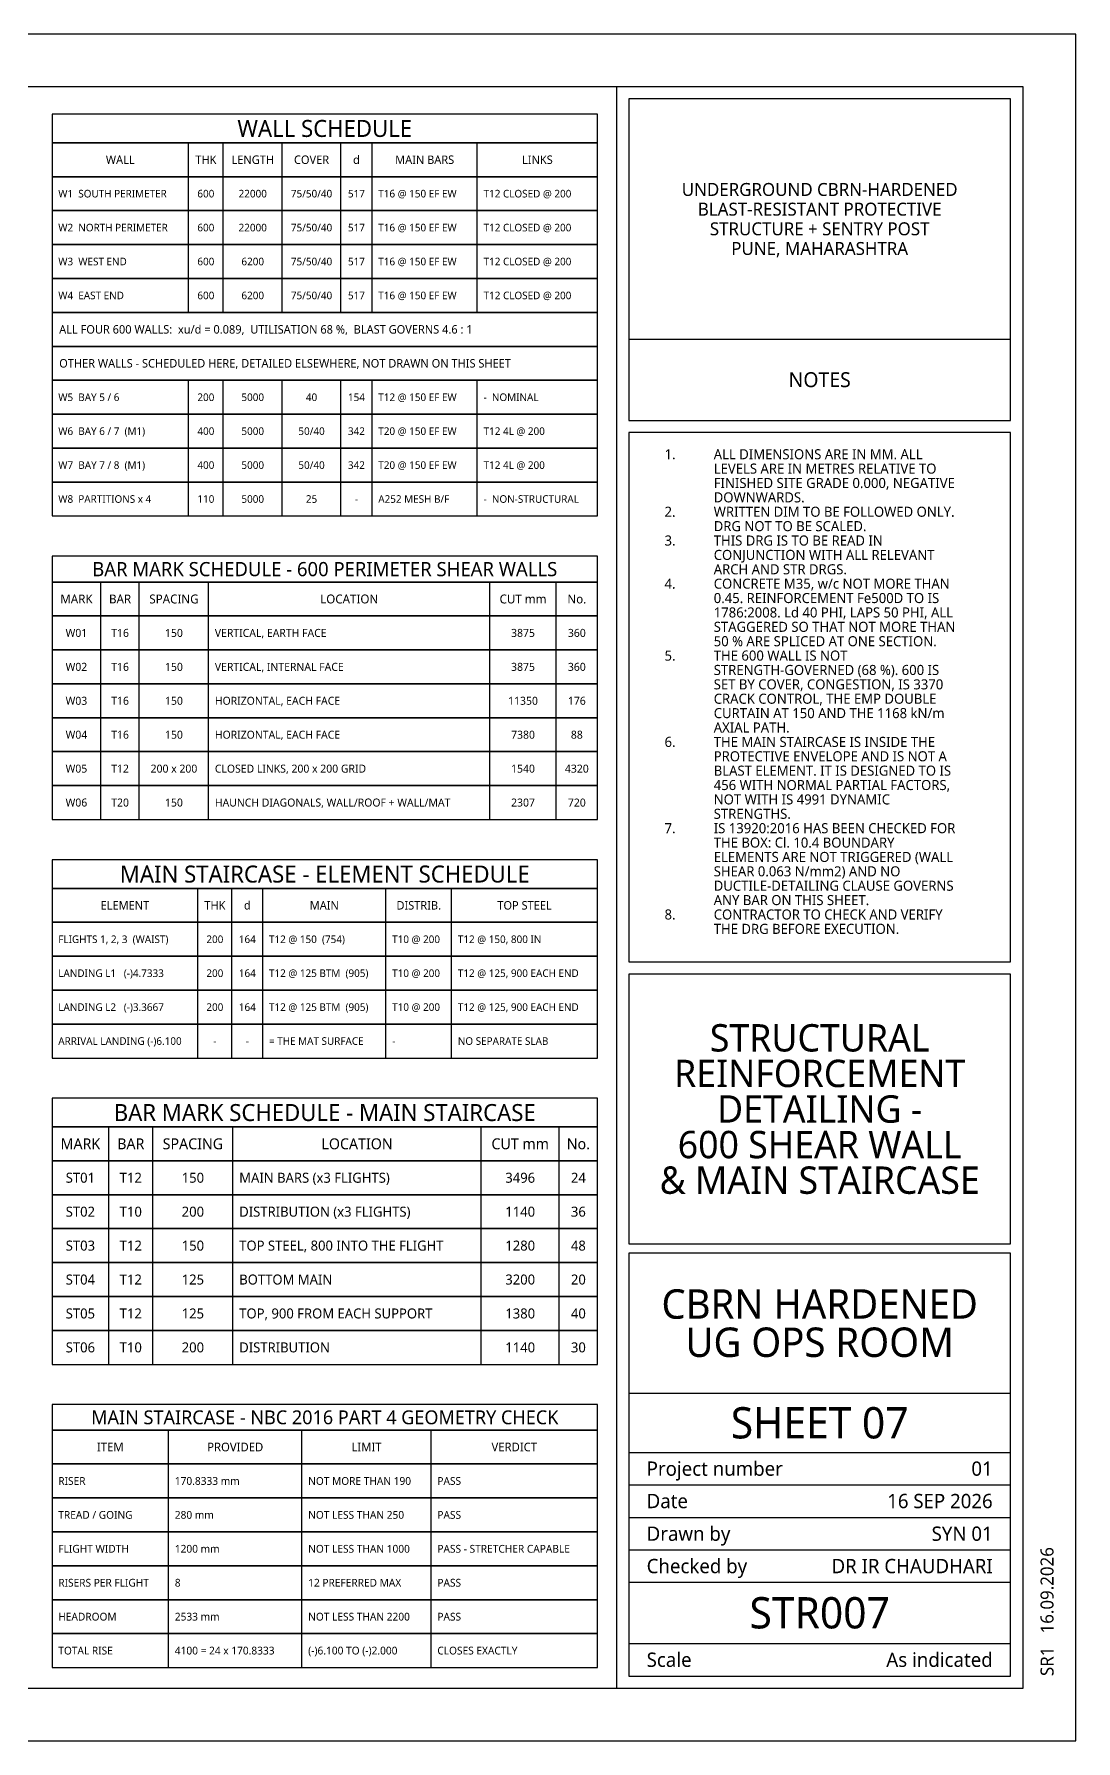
# Model space of a CAD drawing. Header units: millimetres. Extents: x 27 to 567, y 19 to 401.
# Drawn here: x 334 to 567, y 19.1 to 400.9 of the extents above; entities that cross this region are included whole.
import ezdxf
from ezdxf.enums import TextEntityAlignment as Align

# ---------------------------------------------------------------- set-up
doc = ezdxf.new("R2010")
doc.units = ezdxf.units.MM
for name, color, linetype in [('S-NOTE', 7, 'Continuous'), ('S-TABLE', 7, 'Continuous'), ('S-TITLE', 7, 'Continuous')]:
    doc.layers.add(name, color=color, linetype=linetype)
doc.styles.add('OpenSans', font='OpenSans-Regular.ttf')

msp = doc.modelspace()

# ---------------------------------------------------------------- linework, layer by layer
at = {"layer": 'S-TABLE'}
for p, q in [((368.525, 369.01), (368.525, 376.6)), ((376.296, 369.01), (376.296, 376.6)), ((389.494, 369.01), (389.494, 376.6)), ((402.6, 369.01), (402.6, 376.6)), ((409.575, 369.01), (409.575, 376.6)), ((433.127, 369.01), (433.127, 376.6)), ((368.525, 361.42), (368.525, 369.01)), ((376.296, 361.42), (376.296, 369.01)), ((389.494, 361.42), (389.494, 369.01)), ((402.6, 361.42), (402.6, 369.01)), ((409.575, 361.42), (409.575, 369.01)), ((433.127, 361.42), (433.127, 369.01)), ((368.525, 353.83), (368.525, 361.42)), ((376.296, 353.83), (376.296, 361.42)), ((389.494, 353.83), (389.494, 361.42)), ((402.6, 353.83), (402.6, 361.42)), ((409.575, 353.83), (409.575, 361.42)), ((433.127, 353.83), (433.127, 361.42)), ((368.525, 346.24), (368.525, 353.83)), ((376.296, 346.24), (376.296, 353.83)), ((389.494, 346.24), (389.494, 353.83)), ((402.6, 346.24), (402.6, 353.83)), ((409.575, 346.24), (409.575, 353.83)), ((433.127, 346.24), (433.127, 353.83)), ((368.525, 338.65), (368.525, 346.24)), ((376.296, 338.65), (376.296, 346.24)), ((389.494, 338.65), (389.494, 346.24)), ((402.6, 338.65), (402.6, 346.24)), ((409.575, 338.65), (409.575, 346.24)), ((433.127, 338.65), (433.127, 346.24)), ((368.525, 315.88), (368.525, 323.47)), ((376.296, 315.88), (376.296, 323.47)), ((389.494, 315.88), (389.494, 323.47)), ((402.6, 315.88), (402.6, 323.47)), ((409.575, 315.88), (409.575, 323.47)), ((433.127, 315.88), (433.127, 323.47)), ((368.525, 308.29), (368.525, 315.88)), ((376.296, 308.29), (376.296, 315.88)), ((389.494, 308.29), (389.494, 315.88)), ((402.6, 308.29), (402.6, 315.88)), ((409.575, 308.29), (409.575, 315.88)), ((433.127, 308.29), (433.127, 315.88)), ((368.525, 300.7), (368.525, 308.29)), ((376.296, 300.7), (376.296, 308.29)), ((389.494, 300.7), (389.494, 308.29)), ((402.6, 300.7), (402.6, 308.29)), ((409.575, 300.7), (409.575, 308.29)), ((433.127, 300.7), (433.127, 308.29)), ((368.525, 293.11), (368.525, 300.7)), ((376.296, 293.11), (376.296, 300.7)), ((389.494, 293.11), (389.494, 300.7)), ((402.6, 293.11), (402.6, 300.7)), ((409.575, 293.11), (409.575, 300.7)), ((433.127, 293.11), (433.127, 300.7)), ((348.923, 270.747), (348.923, 278.337)), ((357.528, 270.747), (357.528, 278.337)), ((373.018, 270.747), (373.018, 278.337)), ((435.923, 270.747), (435.923, 278.337)), ((450.771, 270.747), (450.771, 278.337)), ((348.923, 263.157), (348.923, 270.747)), ((357.528, 263.157), (357.528, 270.747)), ((373.018, 263.157), (373.018, 270.747)), ((435.923, 263.157), (435.923, 270.747)), ((450.771, 263.157), (450.771, 270.747)), ((348.923, 255.567), (348.923, 263.157)), ((357.528, 255.567), (357.528, 263.157)), ((373.018, 255.567), (373.018, 263.157)), ((435.923, 255.567), (435.923, 263.157)), ((450.771, 255.567), (450.771, 263.157)), ((348.923, 247.977), (348.923, 255.567)), ((357.528, 247.977), (357.528, 255.567)), ((373.018, 247.977), (373.018, 255.567)), ((435.923, 247.977), (435.923, 255.567)), ((450.771, 247.977), (450.771, 255.567)), ((348.923, 240.387), (348.923, 247.977)), ((357.528, 240.387), (357.528, 247.977)), ((373.018, 240.387), (373.018, 247.977)), ((435.923, 240.387), (435.923, 247.977)), ((450.771, 240.387), (450.771, 247.977)), ((348.923, 232.797), (348.923, 240.387)), ((357.528, 232.797), (357.528, 240.387)), ((373.018, 232.797), (373.018, 240.387)), ((435.923, 232.797), (435.923, 240.387)), ((450.771, 232.797), (450.771, 240.387)), ((348.923, 225.207), (348.923, 232.797)), ((357.528, 225.207), (357.528, 232.797)), ((373.018, 225.207), (373.018, 232.797)), ((435.923, 225.207), (435.923, 232.797)), ((450.771, 225.207), (450.771, 232.797)), ((370.603, 202.217), (370.603, 209.807)), ((378.238, 202.217), (378.238, 209.807)), ((385.129, 202.217), (385.129, 209.807)), ((412.678, 202.217), (412.678, 209.807)), ((427.367, 202.217), (427.367, 209.807)), ((370.603, 194.627), (370.603, 202.217)), ((378.238, 194.627), (378.238, 202.217)), ((385.129, 194.627), (385.129, 202.217)), ((412.678, 194.627), (412.678, 202.217)), ((427.367, 194.627), (427.367, 202.217)), ((370.603, 187.037), (370.603, 194.627)), ((378.238, 187.037), (378.238, 194.627)), ((385.129, 187.037), (385.129, 194.627)), ((412.678, 187.037), (412.678, 194.627)), ((427.367, 187.037), (427.367, 194.627)), ((370.603, 179.447), (370.603, 187.037)), ((378.238, 179.447), (378.238, 187.037)), ((385.129, 179.447), (385.129, 187.037)), ((412.678, 179.447), (412.678, 187.037)), ((427.367, 179.447), (427.367, 187.037)), ((370.603, 171.857), (370.603, 179.447)), ((378.238, 171.857), (378.238, 179.447)), ((385.129, 171.857), (385.129, 179.447)), ((412.678, 171.857), (412.678, 179.447)), ((427.367, 171.857), (427.367, 179.447)), ((350.688, 148.867), (350.688, 156.457)), ((360.547, 148.867), (360.547, 156.457)), ((378.469, 148.867), (378.469, 156.457)), ((433.979, 148.867), (433.979, 156.457)), ((451.457, 148.867), (451.457, 156.457)), ((350.688, 141.277), (350.688, 148.867)), ((360.547, 141.277), (360.547, 148.867)), ((378.469, 141.277), (378.469, 148.867)), ((433.979, 141.277), (433.979, 148.867)), ((451.457, 141.277), (451.457, 148.867)), ((350.688, 133.687), (350.688, 141.277)), ((360.547, 133.687), (360.547, 141.277)), ((378.469, 133.687), (378.469, 141.277)), ((433.979, 133.687), (433.979, 141.277)), ((451.457, 133.687), (451.457, 141.277)), ((350.688, 126.097), (350.688, 133.687)), ((360.547, 126.097), (360.547, 133.687)), ((378.469, 126.097), (378.469, 133.687)), ((433.979, 126.097), (433.979, 133.687)), ((451.457, 126.097), (451.457, 133.687)), ((350.688, 118.507), (350.688, 126.097)), ((360.547, 118.507), (360.547, 126.097)), ((378.469, 118.507), (378.469, 126.097)), ((433.979, 118.507), (433.979, 126.097)), ((451.457, 118.507), (451.457, 126.097)), ((350.688, 110.917), (350.688, 118.507)), ((360.547, 110.917), (360.547, 118.507)), ((378.469, 110.917), (378.469, 118.507)), ((433.979, 110.917), (433.979, 118.507)), ((451.457, 110.917), (451.457, 118.507)), ((350.688, 103.327), (350.688, 110.917)), ((360.547, 103.327), (360.547, 110.917)), ((378.469, 103.327), (378.469, 110.917)), ((433.979, 103.327), (433.979, 110.917)), ((451.457, 103.327), (451.457, 110.917)), ((364.063, 81.04), (364.063, 88.63)), ((393.893, 81.04), (393.893, 88.63)), ((422.785, 81.04), (422.785, 88.63)), ((364.063, 73.45), (364.063, 81.04)), ((393.893, 73.45), (393.893, 81.04)), ((422.785, 73.45), (422.785, 81.04)), ((364.063, 65.86), (364.063, 73.45)), ((393.893, 65.86), (393.893, 73.45)), ((422.785, 65.86), (422.785, 73.45)), ((364.063, 58.27), (364.063, 65.86)), ((393.893, 58.27), (393.893, 65.86)), ((422.785, 58.27), (422.785, 65.86)), ((364.063, 50.68), (364.063, 58.27)), ((393.893, 50.68), (393.893, 58.27)), ((422.785, 50.68), (422.785, 58.27)), ((364.063, 43.09), (364.063, 50.68)), ((393.893, 43.09), (393.893, 50.68)), ((422.785, 43.09), (422.785, 50.68)), ((364.063, 35.5), (364.063, 43.09)), ((393.893, 35.5), (393.893, 43.09)), ((422.785, 35.5), (422.785, 43.09))]:
    msp.add_line(p, q, dxfattribs=at)
for points in [[(338, 376.6), (460, 376.6), (460, 383), (338, 383)], [(338, 369.01), (460, 369.01), (460, 376.6), (338, 376.6)], [(338, 361.42), (460, 361.42), (460, 369.01), (338, 369.01)], [(338, 353.83), (460, 353.83), (460, 361.42), (338, 361.42)], [(338, 346.24), (460, 346.24), (460, 353.83), (338, 353.83)], [(338, 338.65), (460, 338.65), (460, 346.24), (338, 346.24)], [(338, 331.06), (460, 331.06), (460, 338.65), (338, 338.65)], [(338, 323.47), (460, 323.47), (460, 331.06), (338, 331.06)], [(338, 315.88), (460, 315.88), (460, 323.47), (338, 323.47)], [(338, 308.29), (460, 308.29), (460, 315.88), (338, 315.88)], [(338, 300.7), (460, 300.7), (460, 308.29), (338, 308.29)], [(338, 293.11), (460, 293.11), (460, 300.7), (338, 300.7)], [(338, 278.337), (460, 278.337), (460, 284.11), (338, 284.11)], [(338, 270.747), (460, 270.747), (460, 278.337), (338, 278.337)], [(338, 263.157), (460, 263.157), (460, 270.747), (338, 270.747)], [(338, 255.567), (460, 255.567), (460, 263.157), (338, 263.157)], [(338, 247.977), (460, 247.977), (460, 255.567), (338, 255.567)], [(338, 240.387), (460, 240.387), (460, 247.977), (338, 247.977)], [(338, 232.797), (460, 232.797), (460, 240.387), (338, 240.387)], [(338, 225.207), (460, 225.207), (460, 232.797), (338, 232.797)], [(338, 209.807), (460, 209.807), (460, 216.207), (338, 216.207)], [(338, 202.217), (460, 202.217), (460, 209.807), (338, 209.807)], [(338, 194.627), (460, 194.627), (460, 202.217), (338, 202.217)], [(338, 187.037), (460, 187.037), (460, 194.627), (338, 194.627)], [(338, 179.447), (460, 179.447), (460, 187.037), (338, 187.037)], [(338, 171.857), (460, 171.857), (460, 179.447), (338, 179.447)], [(338, 156.457), (460, 156.457), (460, 162.857), (338, 162.857)], [(338, 148.867), (460, 148.867), (460, 156.457), (338, 156.457)], [(338, 141.277), (460, 141.277), (460, 148.867), (338, 148.867)], [(338, 133.687), (460, 133.687), (460, 141.277), (338, 141.277)], [(338, 126.097), (460, 126.097), (460, 133.687), (338, 133.687)], [(338, 118.507), (460, 118.507), (460, 126.097), (338, 126.097)], [(338, 110.917), (460, 110.917), (460, 118.507), (338, 118.507)], [(338, 103.327), (460, 103.327), (460, 110.917), (338, 110.917)], [(338, 88.63), (460, 88.63), (460, 94.327), (338, 94.327)], [(338, 81.04), (460, 81.04), (460, 88.63), (338, 88.63)], [(338, 73.45), (460, 73.45), (460, 81.04), (338, 81.04)], [(338, 65.86), (460, 65.86), (460, 73.45), (338, 73.45)], [(338, 58.27), (460, 58.27), (460, 65.86), (338, 65.86)], [(338, 50.68), (460, 50.68), (460, 58.27), (338, 58.27)], [(338, 43.09), (460, 43.09), (460, 50.68), (338, 50.68)], [(338, 35.5), (460, 35.5), (460, 43.09), (338, 43.09)]]:
    msp.add_lwpolyline(points, close=True, dxfattribs=at)
at = {"layer": 'S-TITLE'}
for p, q in [((464.3, 30.9), (464.3, 389.1)), ((467, 332.7), (552.4, 332.7)), ((467, 96.9), (552.4, 96.9)), ((467, 83.6), (552.4, 83.6)), ((467, 76.4), (552.4, 76.4)), ((467, 69.1), (552.4, 69.1)), ((467, 61.8), (552.4, 61.8)), ((467, 54.6), (552.4, 54.6)), ((467, 40.9), (552.4, 40.9))]:
    msp.add_line(p, q, dxfattribs=at)
for points in [[(27, 19.1), (567, 19.1), (567, 400.9), (27, 400.9)], [(38.8, 30.9), (555.2, 30.9), (555.2, 389.1), (38.8, 389.1)], [(467, 314.5), (552.4, 314.5), (552.4, 386.4), (467, 386.4)], [(467, 193.4), (552.4, 193.4), (552.4, 311.8), (467, 311.8)], [(467, 130.3), (552.4, 130.3), (552.4, 190.6), (467, 190.6)], [(467, 33.6), (552.4, 33.6), (552.4, 128.2), (467, 128.2)]]:
    msp.add_lwpolyline(points, close=True, dxfattribs=at)

# ---------------------------------------------------------------- texts
at = {"layer": 'S-NOTE', "style": 'OpenSans'}
for s, p in [('1.', (475, 305.8)), ('ALL DIMENSIONS ARE IN MM. ALL', (486, 305.8)), ('LEVELS ARE IN METRES RELATIVE TO', (486, 302.583)), ('FINISHED SITE GRADE 0.000, NEGATIVE', (486, 299.365)), ('DOWNWARDS.', (486, 296.148)), ('2.', (475, 292.93)), ('WRITTEN DIM TO BE FOLLOWED ONLY.', (486, 292.93)), ('DRG NOT TO BE SCALED.', (486, 289.713)), ('3.', (475, 286.495)), ('THIS DRG IS TO BE READ IN', (486, 286.495)), ('CONJUNCTION WITH ALL RELEVANT', (486, 283.278)), ('4.', (475, 276.843)), ('ARCH AND STR DRGS.', (486, 280.06)), ('CONCRETE M35, w/c NOT MORE THAN', (486, 276.843)), ('0.45. REINFORCEMENT Fe500D TO IS', (486, 273.625)), ('1786:2008. Ld 40 PHI, LAPS 50 PHI, ALL', (486, 270.408)), ('STAGGERED SO THAT NOT MORE THAN', (486, 267.19)), ('50 % ARE SPLICED AT ONE SECTION.', (486, 263.973)), ('5.', (475, 260.755)), ('THE 600 WALL IS NOT', (486, 260.755)), ('STRENGTH-GOVERNED (68 %). 600 IS', (486, 257.538)), ('SET BY COVER, CONGESTION, IS 3370', (486, 254.32)), ('CRACK CONTROL, THE EMP DOUBLE', (486, 251.103)), ('CURTAIN AT 150 AND THE 1168 kN/m', (486, 247.885)), ('AXIAL PATH.', (486, 244.668)), ('6.', (475, 241.45)), ('THE MAIN STAIRCASE IS INSIDE THE', (486, 241.45)), ('PROTECTIVE ENVELOPE AND IS NOT A', (486, 238.233)), ('BLAST ELEMENT. IT IS DESIGNED TO IS', (486, 235.015)), ('456 WITH NORMAL PARTIAL FACTORS,', (486, 231.798)), ('NOT WITH IS 4991 DYNAMIC', (486, 228.58)), ('STRENGTHS.', (486, 225.363)), ('7.', (475, 222.145)), ('IS 13920:2016 HAS BEEN CHECKED FOR', (486, 222.145)), ('THE BOX: Cl. 10.4 BOUNDARY', (486, 218.928)), ('ELEMENTS ARE NOT TRIGGERED (WALL', (486, 215.71)), ('SHEAR 0.063 N/mm2) AND NO', (486, 212.493)), ('DUCTILE-DETAILING CLAUSE GOVERNS', (486, 209.275)), ('ANY BAR ON THIS SHEET.', (486, 206.058)), ('8.', (475, 202.84)), ('CONTRACTOR TO CHECK AND VERIFY', (486, 202.84)), ('THE DRG BEFORE EXECUTION.', (486, 199.623))]:
    msp.add_text(s, height=2.25, dxfattribs=at).set_placement(p)
at = {"layer": 'S-TABLE', "style": 'OpenSans'}
for s, height, p in [('WALL SCHEDULE', 3.8, (399, 379.8)), ('WALL', 1.89, (353.262, 372.805)), ('THK', 1.89, (372.41, 372.805)), ('LENGTH', 1.89, (382.895, 372.805)), ('COVER', 1.89, (396.047, 372.805)), ('d', 1.89, (406.088, 372.805)), ('MAIN BARS', 1.89, (421.351, 372.805)), ('LINKS', 1.89, (446.563, 372.805)), ('600', 1.7, (372.41, 365.215)), ('22000', 1.7, (382.895, 365.215)), ('75/50/40', 1.7, (396.047, 365.215)), ('517', 1.7, (406.088, 365.215)), ('600', 1.7, (372.41, 357.625)), ('22000', 1.7, (382.895, 357.625)), ('75/50/40', 1.7, (396.047, 357.625)), ('517', 1.7, (406.088, 357.625)), ('600', 1.7, (372.41, 350.035)), ('6200', 1.7, (382.895, 350.035)), ('75/50/40', 1.7, (396.047, 350.035)), ('517', 1.7, (406.088, 350.035)), ('600', 1.7, (372.41, 342.445)), ('6200', 1.7, (382.895, 342.445)), ('75/50/40', 1.7, (396.047, 342.445)), ('517', 1.7, (406.088, 342.445)), ('200', 1.7, (372.41, 319.675)), ('5000', 1.7, (382.895, 319.675)), ('40', 1.7, (396.047, 319.675)), ('154', 1.7, (406.088, 319.675)), ('400', 1.7, (372.41, 312.085)), ('5000', 1.7, (382.895, 312.085)), ('50/40', 1.7, (396.047, 312.085)), ('342', 1.7, (406.088, 312.085)), ('400', 1.7, (372.41, 304.495)), ('5000', 1.7, (382.895, 304.495)), ('50/40', 1.7, (396.047, 304.495)), ('342', 1.7, (406.088, 304.495)), ('110', 1.7, (372.41, 296.905)), ('5000', 1.7, (382.895, 296.905)), ('25', 1.7, (396.047, 296.905)), ('-', 1.7, (406.088, 296.905)), ('BAR MARK SCHEDULE - 600 PERIMETER SHEAR WALLS', 3.17296, (399, 281.224)), ('MARK', 1.99, (343.461, 274.542)), ('BAR', 1.99, (353.225, 274.542)), ('SPACING', 1.99, (365.273, 274.542)), ('LOCATION', 1.99, (404.47, 274.542)), ('CUT mm', 1.99, (443.347, 274.542)), ('No.', 1.99, (455.385, 274.542)), ('W01', 1.79, (343.461, 266.952)), ('T16', 1.79, (353.225, 266.952)), ('150', 1.79, (365.273, 266.952)), ('3875', 1.79, (443.347, 266.952)), ('360', 1.79, (455.385, 266.952)), ('W02', 1.79, (343.461, 259.362)), ('T16', 1.79, (353.225, 259.362)), ('150', 1.79, (365.273, 259.362)), ('3875', 1.79, (443.347, 259.362)), ('360', 1.79, (455.385, 259.362)), ('W03', 1.79, (343.461, 251.772)), ('T16', 1.79, (353.225, 251.772)), ('150', 1.79, (365.273, 251.772)), ('11350', 1.79, (443.347, 251.772)), ('176', 1.79, (455.385, 251.772)), ('W04', 1.79, (343.461, 244.182)), ('T16', 1.79, (353.225, 244.182)), ('150', 1.79, (365.273, 244.182)), ('7380', 1.79, (443.347, 244.182)), ('88', 1.79, (455.385, 244.182)), ('W05', 1.79, (343.461, 236.592)), ('T12', 1.79, (353.225, 236.592)), ('200 x 200', 1.79, (365.273, 236.592)), ('1540', 1.79, (443.347, 236.592)), ('4320', 1.79, (455.385, 236.592)), ('W06', 1.79, (343.461, 229.002)), ('T20', 1.79, (353.225, 229.002)), ('150', 1.79, (365.273, 229.002)), ('2307', 1.79, (443.347, 229.002)), ('720', 1.79, (455.385, 229.002)), ('MAIN STAIRCASE - ELEMENT SCHEDULE', 3.8, (399, 213.007)), ('ELEMENT', 1.89, (354.302, 206.012)), ('THK', 1.89, (374.421, 206.012)), ('d', 1.89, (381.683, 206.012)), ('MAIN', 1.89, (398.903, 206.012)), ('DISTRIB.', 1.89, (420.023, 206.012)), ('TOP STEEL', 1.89, (443.684, 206.012)), ('200', 1.7, (374.421, 198.422)), ('164', 1.7, (381.683, 198.422)), ('200', 1.7, (374.421, 190.832)), ('164', 1.7, (381.683, 190.832)), ('200', 1.7, (374.421, 183.242)), ('164', 1.7, (381.683, 183.242)), ('-', 1.7, (374.421, 175.652)), ('-', 1.7, (381.683, 175.652)), ('BAR MARK SCHEDULE - MAIN STAIRCASE', 3.8, (399, 159.657)), ('MARK', 2.44, (344.344, 152.662)), ('BAR', 2.44, (355.617, 152.662)), ('SPACING', 2.44, (369.508, 152.662)), ('LOCATION', 2.44, (406.224, 152.662)), ('CUT mm', 2.44, (442.718, 152.662)), ('No.', 2.44, (455.728, 152.662)), ('ST01', 2.24, (344.344, 145.072)), ('T12', 2.24, (355.617, 145.072)), ('150', 2.24, (369.508, 145.072)), ('3496', 2.24, (442.718, 145.072)), ('24', 2.24, (455.728, 145.072)), ('ST02', 2.24, (344.344, 137.482)), ('T10', 2.24, (355.617, 137.482)), ('200', 2.24, (369.508, 137.482)), ('1140', 2.24, (442.718, 137.482)), ('36', 2.24, (455.728, 137.482)), ('ST03', 2.24, (344.344, 129.892)), ('T12', 2.24, (355.617, 129.892)), ('150', 2.24, (369.508, 129.892)), ('1280', 2.24, (442.718, 129.892)), ('48', 2.24, (455.728, 129.892)), ('ST04', 2.24, (344.344, 122.302)), ('T12', 2.24, (355.617, 122.302)), ('125', 2.24, (369.508, 122.302)), ('3200', 2.24, (442.718, 122.302)), ('20', 2.24, (455.728, 122.302)), ('ST05', 2.24, (344.344, 114.712)), ('T12', 2.24, (355.617, 114.712)), ('125', 2.24, (369.508, 114.712)), ('1380', 2.24, (442.718, 114.712)), ('40', 2.24, (455.728, 114.712)), ('ST06', 2.24, (344.344, 107.122)), ('T10', 2.24, (355.617, 107.122)), ('200', 2.24, (369.508, 107.122)), ('1140', 2.24, (442.718, 107.122)), ('30', 2.24, (455.728, 107.122)), ('MAIN STAIRCASE - NBC 2016 PART 4 GEOMETRY CHECK', 3.09724, (399, 91.479)), ('ITEM', 1.94, (351.032, 84.835)), ('PROVIDED', 1.94, (378.978, 84.835)), ('LIMIT', 1.94, (408.339, 84.835)), ('VERDICT', 1.94, (441.393, 84.835))]:
    msp.add_text(s, height=height, dxfattribs=at).set_placement(p, align=Align.MIDDLE_CENTER)
for s, height, p in [('W1  SOUTH PERIMETER', 1.7, (339.4, 365.215)), ('T16 @ 150 EF EW', 1.7, (410.975, 365.215)), ('T12 CLOSED @ 200', 1.7, (434.527, 365.215)), ('W2  NORTH PERIMETER', 1.7, (339.4, 357.625)), ('T16 @ 150 EF EW', 1.7, (410.975, 357.625)), ('T12 CLOSED @ 200', 1.7, (434.527, 357.625)), ('W3  WEST END', 1.7, (339.4, 350.035)), ('T16 @ 150 EF EW', 1.7, (410.975, 350.035)), ('T12 CLOSED @ 200', 1.7, (434.527, 350.035)), ('W4  EAST END', 1.7, (339.4, 342.445)), ('T16 @ 150 EF EW', 1.7, (410.975, 342.445)), ('T12 CLOSED @ 200', 1.7, (434.527, 342.445)), ('ALL FOUR 600 WALLS:  xu/d = 0.089,  UTILISATION 68 %,  BLAST GOVERNS 4.6 : 1', 1.89, (339.6, 334.855)), ('OTHER WALLS - SCHEDULED HERE, DETAILED ELSEWHERE, NOT DRAWN ON THIS SHEET', 1.89, (339.6, 327.265)), ('W5  BAY 5 / 6', 1.7, (339.4, 319.675)), ('T12 @ 150 EF EW', 1.7, (410.975, 319.675)), ('-  NOMINAL', 1.7, (434.527, 319.675)), ('W6  BAY 6 / 7  (M1)', 1.7, (339.4, 312.085)), ('T20 @ 150 EF EW', 1.7, (410.975, 312.085)), ('T12 4L @ 200', 1.7, (434.527, 312.085)), ('W7  BAY 7 / 8  (M1)', 1.7, (339.4, 304.495)), ('T20 @ 150 EF EW', 1.7, (410.975, 304.495)), ('T12 4L @ 200', 1.7, (434.527, 304.495)), ('W8  PARTITIONS x 4', 1.7, (339.4, 296.905)), ('A252 MESH B/F', 1.7, (410.975, 296.905)), ('-  NON-STRUCTURAL', 1.7, (434.527, 296.905)), ('VERTICAL, EARTH FACE', 1.79, (374.418, 266.952)), ('VERTICAL, INTERNAL FACE', 1.79, (374.418, 259.362)), ('HORIZONTAL, EACH FACE', 1.79, (374.418, 251.772)), ('HORIZONTAL, EACH FACE', 1.79, (374.418, 244.182)), ('CLOSED LINKS, 200 x 200 GRID', 1.79, (374.418, 236.592)), ('HAUNCH DIAGONALS, WALL/ROOF + WALL/MAT', 1.79, (374.418, 229.002)), ('FLIGHTS 1, 2, 3  (WAIST)', 1.7, (339.4, 198.422)), ('T12 @ 150  (754)', 1.7, (386.529, 198.422)), ('T10 @ 200', 1.7, (414.078, 198.422)), ('T12 @ 150, 800 IN', 1.7, (428.767, 198.422)), ('LANDING L1   (-)4.7333', 1.7, (339.4, 190.832)), ('T12 @ 125 BTM  (905)', 1.7, (386.529, 190.832)), ('T10 @ 200', 1.7, (414.078, 190.832)), ('T12 @ 125, 900 EACH END', 1.7, (428.767, 190.832)), ('LANDING L2   (-)3.3667', 1.7, (339.4, 183.242)), ('T12 @ 125 BTM  (905)', 1.7, (386.529, 183.242)), ('T10 @ 200', 1.7, (414.078, 183.242)), ('T12 @ 125, 900 EACH END', 1.7, (428.767, 183.242)), ('ARRIVAL LANDING (-)6.100', 1.7, (339.4, 175.652)), ('= THE MAT SURFACE', 1.7, (386.529, 175.652)), ('NO SEPARATE SLAB', 1.7, (428.767, 175.652)), ('-', 1.7, (414.078, 175.652)), ('MAIN BARS (x3 FLIGHTS)', 2.24, (379.869, 145.072)), ('DISTRIBUTION (x3 FLIGHTS)', 2.24, (379.869, 137.482)), ('TOP STEEL, 800 INTO THE FLIGHT', 2.24, (379.869, 129.892)), ('BOTTOM MAIN', 2.24, (379.869, 122.302)), ('TOP, 900 FROM EACH SUPPORT', 2.24, (379.869, 114.712)), ('DISTRIBUTION', 2.24, (379.869, 107.122)), ('RISER', 1.74, (339.4, 77.245)), ('170.8333 mm', 1.74, (365.463, 77.245)), ('NOT MORE THAN 190', 1.74, (395.293, 77.245)), ('PASS', 1.74, (424.185, 77.245)), ('TREAD / GOING', 1.74, (339.4, 69.655)), ('280 mm', 1.74, (365.463, 69.655)), ('NOT LESS THAN 250', 1.74, (395.293, 69.655)), ('PASS', 1.74, (424.185, 69.655)), ('FLIGHT WIDTH', 1.74, (339.4, 62.065)), ('1200 mm', 1.74, (365.463, 62.065)), ('NOT LESS THAN 1000', 1.74, (395.293, 62.065)), ('PASS - STRETCHER CAPABLE', 1.74, (424.185, 62.065)), ('RISERS PER FLIGHT', 1.74, (339.4, 54.475)), ('8', 1.74, (365.463, 54.475)), ('12 PREFERRED MAX', 1.74, (395.293, 54.475)), ('PASS', 1.74, (424.185, 54.475)), ('HEADROOM', 1.74, (339.4, 46.885)), ('2533 mm', 1.74, (365.463, 46.885)), ('NOT LESS THAN 2200', 1.74, (395.293, 46.885)), ('PASS', 1.74, (424.185, 46.885)), ('TOTAL RISE', 1.74, (339.4, 39.295)), ('4100 = 24 x 170.8333', 1.74, (365.463, 39.295)), ('(-)6.100 TO (-)2.000', 1.74, (395.293, 39.295)), ('CLOSES EXACTLY', 1.74, (424.185, 39.295))]:
    msp.add_text(s, height=height, dxfattribs=at).set_placement(p, align=Align.MIDDLE_LEFT)
at = {"layer": 'S-TITLE', "style": 'OpenSans'}
for s, height, p in [('UNDERGROUND CBRN-HARDENED', 2.9, (509.7, 366.15)), ('BLAST-RESISTANT PROTECTIVE', 2.9, (509.7, 361.75)), ('STRUCTURE + SENTRY POST', 2.9, (509.7, 357.35)), ('PUNE, MAHARASHTRA', 2.9, (509.7, 352.95)), ('NOTES', 3.335, (509.7, 323.6)), ('STRUCTURAL', 6.1222, (509.7, 176.368)), ('REINFORCEMENT', 6.12216, (509.7, 168.409)), ('DETAILING -', 6.12216, (509.7, 160.45)), ('600 SHEAR WALL', 6.12216, (509.7, 152.491)), ('& MAIN STAIRCASE', 6.12216, (509.7, 144.532)), ('CBRN HARDENED', 6.58, (509.7, 116.827)), ('UG OPS ROOM', 6.58, (509.7, 108.273)), ('SHEET 07', 7, (509.7, 90.25)), ('STR007', 7, (509.7, 47.75))]:
    msp.add_text(s, height=height, dxfattribs=at).set_placement(p, align=Align.MIDDLE_CENTER)
for s, p in [('Project number', (471, 80)), ('Date', (471, 72.75)), ('Drawn by', (471, 65.45)), ('Checked by', (471, 58.2)), ('Scale', (471, 37.25))]:
    msp.add_text(s, height=3.2, dxfattribs=at).set_placement(p, align=Align.MIDDLE_LEFT)
for s, p in [('01', (548.4, 80)), ('16 SEP 2026', (548.4, 72.75)), ('SYN 01', (548.4, 65.45)), ('DR IR CHAUDHARI', (548.4, 58.2)), ('As indicated', (548.4, 37.25))]:
    msp.add_text(s, height=3.2, dxfattribs=at).set_placement(p, align=Align.MIDDLE_RIGHT)
msp.add_text('SR1   16.09.2026', height=2.9, rotation=90, dxfattribs=at).set_placement((562, 33.6))

doc.saveas('drawing.dxf')
